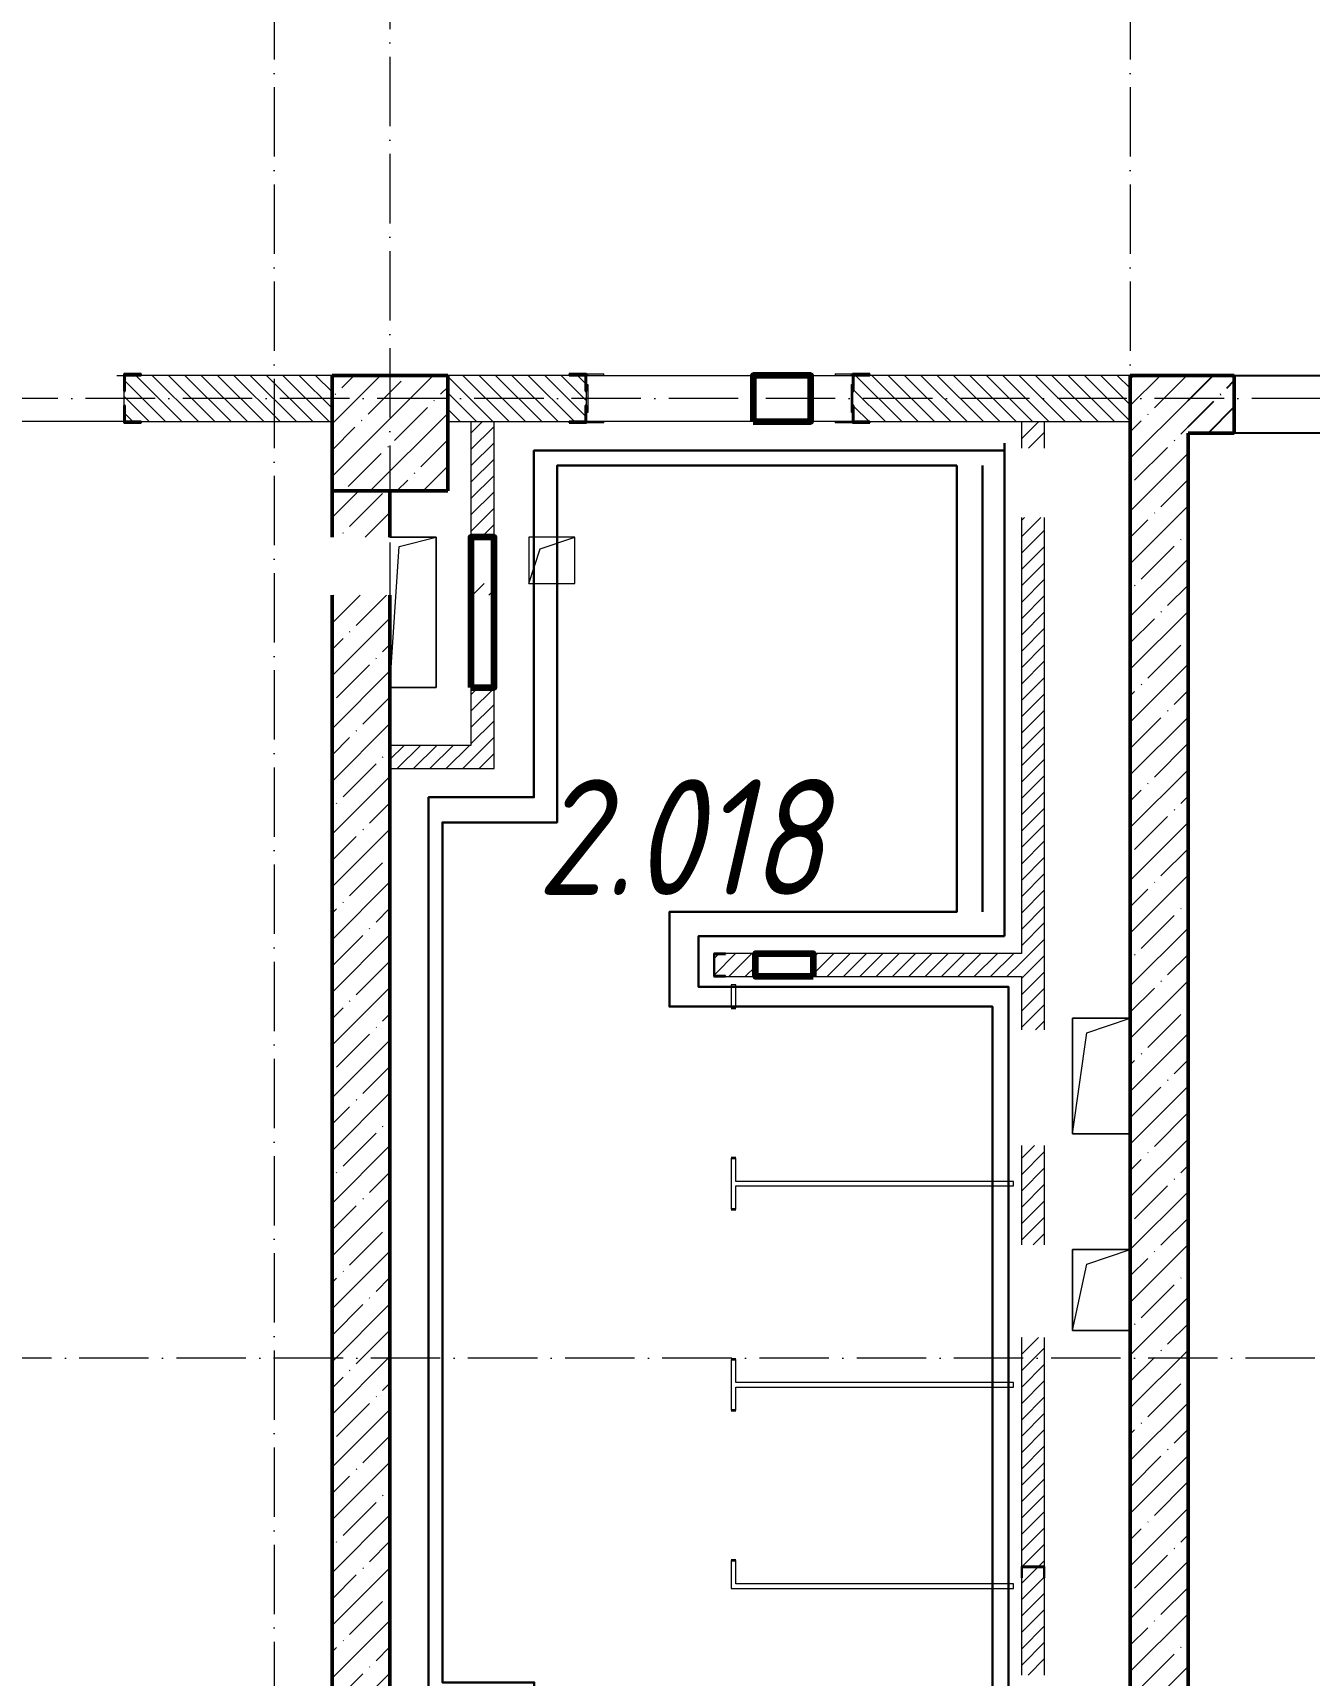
# Model space of a CAD drawing. Header units: millimetres. Extents: x -356862 to 418287, y 0 to 839748.
# Drawn here: x 46365 to 51882, y 516577 to 523678 of the extents above; entities that cross this region are included whole.
import ezdxf

# ---------------------------------------------------------------- set-up
doc = ezdxf.new("R2010")
doc.units = ezdxf.units.MM
doc.linetypes.add('50_200_ШТРИХ_1Т_ш5_п1_п1_', pattern=[700, 500, -100, 0, -100])
for name, color, linetype, lineweight in [('9.7) Заделка 956 шт', 6, 'Continuous', 158), ('A-DOOR-OPNG-MCUT', 7, 'Continuous', 35), ('A-FLOR-____-OTLN', 7, 'Continuous', 9), ('A-GENM-____-MCUT', 7, 'Continuous', 25), ('A-GENM-____-OTLN', 7, 'Continuous', 9), ('A-GENM-____-OTLN-1', 7, 'Continuous', 25), ('A-WALL-____-MCUT', 7, 'Continuous', 13), ('A-WALL-____-MCUT-2', 7, 'Continuous', 50), ('A-WALL-____-PATT-1', 7, 'Continuous', 9), ('A-WALL-FNSH-MCUT-1', 7, 'Continuous', 9), ('B2.11)', 212, 'Continuous', 30), ('B2.12)', 4, 'Continuous', 30), ('B2.2.16)', 30, 'Continuous', 30), ('B2.6.2)', 162, 'Continuous', 30), ('I-WALL-____-OTLN', 7, 'Continuous', 9), ('S-COLS-____-MCUT', 7, 'Continuous', 50), ('S-COLS-____-OTLN', 7, 'Continuous', 9), ('S-GRID-____-OTLN-1', 7, '50_200_ШТРИХ_1Т_ш5_п1_п1_', 9), ('Марки помещений', 7, 'Continuous', 9)]:
    doc.layers.add(name, color=color, linetype=linetype, lineweight=lineweight)
doc.layers.add('A-DOOR-____-OTLN-1', color=7, linetype='Continuous', lineweight=9, true_color=0xffffff)
doc.styles.add('ISOCPEUR_I_2', font='isocpeui.ttf', dxfattribs={"width": 0.85, "height": 2.3})
pattern_1 = [(135, (-15591.663, 459015.94), (-35.35534, -35.35534), [])]
pattern_2 = [(45, (-15591.66, 459015.94), (-114.04925, 114.04925), []), (45, (-15477.61, 459015.94), (-114.04925, 114.04925), [201.612, -40.322, 3.353, -36.97])]
pattern_3 = [(45, (-15591.663, 459015.94), (-35.35534, 35.35534), [])]

# ---------------------------------------------------------------- blocks, each defined once
blk = doc.blocks.new('BSC_Колонна _Прямоугольная - 500х500-V20-АР1_План отверстий 2 этажа в осях 1-64_Ю-ЯЯ')
at = {"layer": 'S-COLS-____-OTLN'}
h = blk.add_hatch(dxfattribs=at)
h.set_pattern_fill('FP_29', color=256, style=0, pattern_type=2)
h.set_pattern_definition([(45, (-63500, -62931.04), (-114.04925, 114.04925), []), (45, (-63385.95, -62931.04), (-114.04925, 114.04925), [201.613, -40.323, 3.353, -36.97])])
h.paths.add_polyline_path([(-250, -250), (250, -250), (250, 250), (-250, 250)], flags=0)
at = {"layer": 'S-COLS-____-MCUT'}
for p, q in [((250, 250), (-250, 250)), ((-250, 250), (-250, -250)), ((250, -250), (250, 250)), ((-250, -250), (250, -250))]:
    blk.add_line(p, q, dxfattribs=at)
blk = doc.blocks.new('DOR_ДУ_распашная__1Ст_Прямоугольная_ШЕР - Вн_650х2100h_Кабинки С_у-18405741-АР1_План отверстий 2 этажа в осях 1-64_Ю-ЯЯ')
at = {"layer": 'A-DOOR-OPNG-MCUT'}
for p, q in [((-325, -10), (-325, 10)), ((325, 10), (325, -10))]:
    blk.add_line(p, q, dxfattribs=at)
blk = doc.blocks.new('154_Стойка_СКБ_Уголок - СМ-2180_200-28268025-АР1_План отверстий 2 этажа в осях 1-64_Ю-ЯЯ')
at = {"layer": 'A-GENM-____-MCUT'}
for p, q in [((125, 156), (125, 81)), ((200, 156), (125, 156)), ((131, 81), (131, 150)), ((131, 150), (200, 150)), ((200, 150), (200, 156)), ((125, 81), (131, 81)), ((131, 19), (125, 19)), ((125, 19), (125, -56)), ((131, -50), (131, 19)), ((125, -56), (200, -56)), ((200, -50), (131, -50)), ((200, -56), (200, -50))]:
    blk.add_line(p, q, dxfattribs=at)
blk = doc.blocks.new('Стойка_Влож_Полоса боковая - Полоса-28213942-АР1_План отверстий 2 этажа в осях 1-64_Ю-ЯЯ')
at = {"layer": 'A-GENM-____-OTLN'}
for p, q in [((-5, 60), (0, 60)), ((-5, -60), (-5, 60)), ((0, -60), (-5, -60))]:
    blk.add_line(p, q, dxfattribs=at)
blk = doc.blocks.new('Стойка_Влож_Уголок_Опорный - Уголок-28213941-АР1_План отверстий 2 этажа в осях 1-64_Ю-ЯЯ')
at = {"layer": 'A-GENM-____-OTLN'}
for p, q in [((-212, -6), (-212, 0)), ((0, 0), (0, -6)), ((-212, -75), (-212, -6)), ((-212, -6), (-206, -6)), ((-6, -6), (0, -6)), ((0, -6), (0, -75)), ((-212, -75), (-206, -75)), ((-6, -75), (0, -75))]:
    blk.add_line(p, q, dxfattribs=at)
blk = doc.blocks.new('Фахверк_СКБ_Уголок - 200_3960-28268576-АР1_План отверстий 2 этажа в осях 1-64_Ю-ЯЯ')
at = {"layer": 'A-GENM-____-MCUT'}
for p, q in [((200, 156), (125, 156)), ((125, 156), (125, 81)), ((131, 81), (131, 150)), ((131, 150), (200, 150)), ((200, 150), (200, 156)), ((125, 81), (131, 81)), ((131, 19), (125, 19)), ((125, 19), (125, -56)), ((131, -50), (131, 19)), ((125, -56), (200, -56)), ((200, -50), (131, -50)), ((200, -56), (200, -50))]:
    blk.add_line(p, q, dxfattribs=at)
blk = doc.blocks.new('154_Фахверк_СКБ_Швеллер - Тип_100_3960-28331862-АР1_План отверстий 2 этажа в осях 1-64_Ю-ЯЯ')
at = {"layer": 'A-GENM-____-MCUT'}
for p, q in [((175, 50), (125, 50)), ((125, 50), (125, -50)), ((128, 47), (175, 47)), ((128, -47), (128, 47)), ((175, 47), (175, 50)), ((125, -50), (175, -50)), ((175, -47), (128, -47)), ((175, -50), (175, -47))]:
    blk.add_line(p, q, dxfattribs=at)
blk = doc.blocks.new('AR_Отверстие прямоугольное _в плите_ - AR_Отверстие прямоугольное _в плите_-30459243-АР1_План отверстий 2 этажа в осях 1-64_Ю-ЯЯ')
at = {"layer": 'A-GENM-____-OTLN'}
for p, q in [((125, 175), (-125, 175)), ((-125, 175), (-125, -175)), ((-62.5, 112.5), (125, 175)), ((-125, -175), (-62.5, 112.5)), ((-125, -175), (125, -175))]:
    blk.add_line(p, q, dxfattribs=at)
blk = doc.blocks.new('AR_Отверстие прямоугольное _в плите_ - AR_Отверстие прямоугольное _в плите_-V153-АР1_План отверстий 2 этажа в осях 1-64_Ю-ЯЯ')
at = {"layer": 'A-GENM-____-OTLN'}
for p, q in [((125, 250), (-125, 250)), ((-125, 250), (-125, -250)), ((-62.5, 187.5), (125, 250)), ((-125, -250), (-62.5, 187.5)), ((-125, -250), (125, -250))]:
    blk.add_line(p, q, dxfattribs=at)
blk = doc.blocks.new('AR_Отверстие прямоугольное _в плите_ - AR_Отверстие прямоугольное _в плите_-30459207-АР1_План отверстий 2 этажа в осях 1-64_Ю-ЯЯ')
at = {"layer": 'A-GENM-____-OTLN'}
for p, q in [((100, 100), (-100, 100)), ((-100, 100), (-100, -100)), ((-50, 50), (100, 100)), ((100, -100), (100, 100)), ((-100, -100), (-50, 50)), ((-100, -100), (100, -100))]:
    blk.add_line(p, q, dxfattribs=at)
blk = doc.blocks.new('AR_Отверстие прямоугольное _в плите_ - AR_Отверстие прямоугольное _в плите_-30459250-АР1_План отверстий 2 этажа в осях 1-64_Ю-ЯЯ')
at = {"layer": 'A-GENM-____-OTLN'}
for p, q in [((100, 325), (-100, 325)), ((-100, -325), (-60, 285)), ((-60, 285), (100, 325)), ((100, -325), (100, 325)), ((-100, -325), (100, -325))]:
    blk.add_line(p, q, dxfattribs=at)
blk = doc.blocks.new('2этаж')
at = {"layer": 'S-GRID-____-OTLN-1', "color": 251, "ltscale": 0.6, "true_color": 0x636466}
for p, q in [((47408.3, 549908.8), (47408.3, 511907.5)), ((51108.3, 549908.8), (51108.3, 511907.5)), ((47908.3, 549620.5), (47908.3, 512048.6)), ((88482.7, 522097), (-20260.4, 522097)), ((59888.4, 517947), (-20260.4, 517947))]:
    blk.add_line(p, q, dxfattribs=at)

msp = doc.modelspace()

# ---------------------------------------------------------------- hatches: boundary and pattern name
h = msp.add_hatch()
h.set_pattern_fill('FP_13', color=256, style=0, pattern_type=2)
h.set_pattern_definition(pattern_2)
h.paths.add_polyline_path([(53658.3366, 521946.983), (53658.3366, 522196.983), (53158.3366, 522196.983), (53158.3366, 521946.983)], flags=0)
h.paths.add_polyline_path([(51558.1809, 521946.983), (51558.3366, 521946.983), (51558.1809, 522196.983), (51358.3366, 522196.983), (51358.3366, 521946.983)], flags=0)
at = {"layer": 'A-WALL-____-PATT-1'}
h = msp.add_hatch(dxfattribs=at)
h.set_pattern_fill('FP_6', color=256, style=0, pattern_type=2)
h.set_pattern_definition(pattern_1)
h.paths.add_polyline_path([(47658.3366, 521996.983), (47658.3366, 522196.983), (46764.3366, 522196.983), (46764.3366, 522127.983), (46758.3366, 522127.983), (46758.3366, 522065.983), (46764.3366, 522065.983), (46764.3366, 521996.983), (46964.3366, 521996.983)], flags=0)
h.paths.add_polyline_path([(44883.3366, 521996.983), (44952.3366, 521996.983), (44952.3366, 522065.983), (44958.3366, 522065.983), (44958.3366, 522127.983), (44952.3366, 522127.983), (44952.3366, 522196.983), (43158.3366, 522196.983), (43158.3366, 521996.983), (44488.1782, 521996.983)], flags=0)
h.paths.add_polyline_path([(42158.3366, 521996.983), (42658.3366, 521996.983), (42658.3366, 522196.983), (42158.3366, 522196.983)], flags=0)
h = msp.add_hatch(dxfattribs=at)
h.set_pattern_fill('FP_6', color=256, style=0, pattern_type=2)
h.set_pattern_definition(pattern_1)
h.paths.add_polyline_path([(49914.3366, 521996.983), (51108.3366, 521996.983), (51108.3366, 522196.983), (49914.3366, 522196.983), (49914.3366, 522127.983), (49908.3366, 522127.983), (49908.3366, 522065.983), (49914.3366, 522065.983), (49914.3366, 521997.983)], flags=0)
h.paths.add_polyline_path([(48158.3366, 521996.983), (48752.3366, 521996.983), (48752.3366, 522065.983), (48758.3366, 522065.983), (48758.3366, 522127.983), (48752.3366, 522127.983), (48752.3366, 522196.983), (48158.3366, 522196.983)], flags=0)
h = msp.add_hatch(dxfattribs=at)
h.set_pattern_fill('FP_13', color=256, style=0, pattern_type=2)
h.set_pattern_definition(pattern_2)
h.paths.add_polyline_path([(51108.3366, 514696.983), (51358.3366, 514696.983), (51358.3366, 522196.983), (51108.3366, 522196.983), (51108.3366, 516240.5328)], flags=0)
h = msp.add_hatch(dxfattribs=at)
h.set_pattern_fill('FP_5', color=256, style=0, pattern_type=2)
h.set_pattern_definition(pattern_3)
h.paths.add_polyline_path([(48358.3366, 520596.983), (48358.3366, 520846.983), (48258.3366, 520846.983), (48258.3366, 520596.983)], flags=0)
h.paths.add_polyline_path([(48258.3366, 521246.983), (48358.3366, 521246.983), (48358.3366, 521296.983), (48258.3366, 521296.983)], flags=0)
h.paths.add_polyline_path([(48258.3366, 521496.983), (48358.3366, 521496.983), (48358.3366, 521996.983), (48258.3366, 521996.983)], flags=0)
h = msp.add_hatch(dxfattribs=at)
h.set_pattern_fill('FP_5', color=256, style=0, pattern_type=2)
h.set_pattern_definition(pattern_3)
h.paths.add_polyline_path([(50638.3366, 514446.983), (50738.3366, 514446.983), (50738.3366, 514546.983), (50638.3366, 514546.983)], flags=0)
h.paths.add_polyline_path([(50730.5696, 514846.983), (50738.3366, 514846.983), (50738.3366, 516376.983), (50638.3366, 516376.983), (50638.3366, 514846.983)], flags=0)
h.paths.add_polyline_path([(50696.9774, 516576.983), (50738.3366, 516576.983), (50738.3366, 516996.983), (50735.3366, 516996.983), (50735.3366, 517043.983), (50641.3366, 517043.983), (50641.3366, 516996.983), (50638.3366, 516996.983), (50638.3366, 516576.983), (50641.3366, 516576.983)], flags=0)
h.paths.add_polyline_path([(50738.3366, 517046.983), (50738.3366, 518036.983), (50638.3366, 518036.983), (50638.3366, 517046.983), (50735.3366, 517046.983)], flags=0)
h.paths.add_polyline_path([(50660.8609, 518436.983), (50738.3366, 518436.983), (50738.3366, 518866.983), (50638.3366, 518866.983), (50638.3366, 518436.983)], flags=0)
h.paths.add_polyline_path([(50738.3366, 519366.983), (50738.3366, 521581.983), (50638.3366, 521581.983), (50638.3366, 519366.983), (50642.8026, 519366.983)], flags=0)
h.paths.add_polyline_path([(50738.3366, 521881.983), (50738.3366, 521996.983), (50638.3366, 521996.983), (50638.3366, 521881.983), (50733.545, 521881.983)], flags=0)
h = msp.add_hatch(dxfattribs=at)
h.set_pattern_fill('FP_13', color=256, style=0, pattern_type=2)
h.set_pattern_definition(pattern_2)
h.paths.add_polyline_path([(47908.3366, 514696.983), (47908.3366, 521246.983), (47658.3366, 521246.983), (47658.3366, 514696.983)], flags=0)
h.paths.add_polyline_path([(47700.0033, 521496.983), (47908.3366, 521496.983), (47908.3366, 521696.983), (47658.3366, 521696.983), (47658.3366, 521496.983)], flags=0)
h = msp.add_hatch(dxfattribs=at)
h.set_pattern_fill('FP_5', color=256, style=0, pattern_type=2)
h.set_pattern_definition(pattern_3)
h.paths.add_polyline_path([(47908.3366, 520496.983), (48358.3366, 520496.983), (48358.3366, 520596.983), (47908.3366, 520596.983)], flags=0)
h = msp.add_hatch(dxfattribs=at)
h.set_pattern_fill('FP_5', color=256, style=0, pattern_type=2)
h.set_pattern_definition(pattern_3)
h.paths.add_polyline_path([(49358.3366, 519596.983), (49488.3366, 519596.983), (49488.3366, 519696.983), (49358.3366, 519696.983), (49358.3366, 519693.983), (49311.3366, 519693.983), (49311.3366, 519599.983), (49358.3366, 519599.983)], flags=0)
h.paths.add_polyline_path([(49738.3366, 519596.983), (50638.3366, 519596.983), (50638.3366, 519696.983), (49738.3366, 519696.983)], flags=0)

# ---------------------------------------------------------------- linework, layer by layer
for p, q in [((51558.3366, 522196.983), (53158.3366, 522196.983)), ((53158.3366, 521946.983), (51558.3366, 521946.983))]:
    msp.add_line(p, q)
at = {"layer": '9.7) Заделка 956 шт'}
for points in [[(49478.3366, 521996.983), (49728.3366, 521996.983), (49728.3366, 522196.983), (49478.3366, 522196.983)], [(48258.3366, 520846.983), (48358.3366, 520846.983), (48358.3366, 521496.983), (48258.3366, 521496.983)], [(49738.3366, 519596.983), (49488.3366, 519596.983), (49488.3366, 519696.983), (49738.3366, 519696.983)]]:
    msp.add_lwpolyline(points, close=True, dxfattribs=at)
at = {"layer": 'A-FLOR-____-OTLN'}
for p, q in [((47908.3366, 521496.983), (48108.3366, 521496.983)), ((48108.3366, 521496.983), (48108.3366, 520846.983)), ((48108.3366, 520846.983), (47908.3366, 520846.983)), ((50858.3366, 519416.983), (51108.3366, 519416.983)), ((50858.3366, 518916.983), (50858.3366, 519416.983)), ((51108.3366, 518916.983), (50858.3366, 518916.983)), ((50858.3366, 518416.983), (51108.3366, 518416.983)), ((50858.3366, 518066.983), (50858.3366, 518416.983)), ((51108.3366, 518066.983), (50858.3366, 518066.983))]:
    msp.add_line(p, q, dxfattribs=at)
at = {"layer": 'A-WALL-____-MCUT'}
for p, q in [((47658.3366, 522196.983), (46833.3366, 522196.983)), ((48683.3366, 522196.983), (48158.3366, 522196.983)), ((51108.3366, 522196.983), (49983.3366, 522196.983)), ((46758.3366, 522127.983), (46758.3366, 522065.983)), ((48758.3366, 522065.983), (48758.3366, 522127.983)), ((49908.3366, 522127.983), (49908.3366, 522065.983)), ((46833.3366, 521996.983), (47658.3366, 521996.983)), ((48158.3366, 521996.983), (48683.3366, 521996.983)), ((49983.3366, 521996.983), (51108.3366, 521996.983))]:
    msp.add_line(p, q, dxfattribs=at)
at = {"layer": 'A-WALL-____-MCUT-2'}
for p, q in [((51558.3366, 522196.983), (51108.3366, 522196.983)), ((51108.3366, 522196.983), (51108.3366, 514696.983)), ((51558.3366, 521946.983), (51558.3366, 522196.983)), ((51358.3366, 514696.983), (51358.3366, 521946.983)), ((51358.3366, 521946.983), (51558.3366, 521946.983)), ((47658.3366, 521696.983), (47658.3366, 521496.983)), ((47908.3366, 521496.983), (47908.3366, 521696.983)), ((47658.3366, 521246.983), (47658.3366, 514696.983)), ((47908.3366, 514696.983), (47908.3366, 521246.983))]:
    msp.add_line(p, q, dxfattribs=at)
at = {"layer": 'A-WALL-FNSH-MCUT-1'}
for p, q in [((48258.3366, 521996.983), (48258.3366, 521496.983)), ((48358.3366, 521496.983), (48358.3366, 521996.983)), ((50638.3366, 521996.983), (50638.3366, 521881.983)), ((50738.3366, 521881.983), (50738.3366, 521996.983)), ((50638.3366, 521581.983), (50638.3366, 519696.983)), ((50738.3366, 519366.983), (50738.3366, 521581.983)), ((48258.3366, 521296.983), (48258.3366, 521246.983)), ((48358.3366, 521246.983), (48358.3366, 521296.983)), ((48258.3366, 520846.983), (48258.3366, 520596.983)), ((48358.3366, 520496.983), (48358.3366, 520846.983)), ((48258.3366, 520596.983), (47908.3366, 520596.983)), ((47908.3366, 520496.983), (48358.3366, 520496.983)), ((49488.3366, 519696.983), (49358.3366, 519696.983)), ((50638.3366, 519696.983), (49738.3366, 519696.983)), ((49358.3366, 519596.983), (49488.3366, 519596.983)), ((49738.3366, 519596.983), (50638.3366, 519596.983)), ((50638.3366, 519596.983), (50638.3366, 519366.983)), ((49403.3366, 519561.983), (49383.3366, 519561.983)), ((49383.3366, 519561.983), (49383.3366, 519461.983)), ((49403.3366, 519461.983), (49403.3366, 519561.983)), ((50638.3366, 518866.983), (50638.3366, 518436.983)), ((50738.3366, 518436.983), (50738.3366, 518866.983)), ((49383.3366, 518811.983), (49383.3366, 518591.983)), ((49403.3366, 518711.983), (49403.3366, 518811.983)), ((50603.3366, 518711.983), (49403.3366, 518711.983)), ((49403.3366, 518691.983), (50603.3366, 518691.983)), ((49403.3366, 518591.983), (49403.3366, 518691.983)), ((50603.3366, 518691.983), (50603.3366, 518711.983)), ((50638.3366, 518036.983), (50638.3366, 517046.983)), ((50738.3366, 517046.983), (50738.3366, 518036.983)), ((49383.3366, 517941.983), (49383.3366, 517721.983)), ((49403.3366, 517841.983), (49403.3366, 517941.983)), ((50603.3366, 517841.983), (49403.3366, 517841.983)), ((49403.3366, 517721.983), (49403.3366, 517821.983)), ((49403.3366, 517821.983), (50603.3366, 517821.983)), ((50603.3366, 517821.983), (50603.3366, 517841.983)), ((49383.3366, 517071.983), (49383.3366, 516951.983)), ((49403.3366, 516971.983), (49403.3366, 517071.983)), ((49383.3366, 516951.983), (50603.3366, 516951.983)), ((50603.3366, 516971.983), (49403.3366, 516971.983)), ((50603.3366, 516951.983), (50603.3366, 516971.983)), ((50638.3366, 516996.983), (50638.3366, 516576.983)), ((50738.3366, 516576.983), (50738.3366, 516996.983))]:
    msp.add_line(p, q, dxfattribs=at)
at = {"layer": 'B2.11)'}
msp.add_lwpolyline([(50565.3859, 519771.3764), (49241.6483, 519771.3764), (49241.6483, 519553.6308), (50581.6614, 519553.6308), (50581.6614, 514580.634), (48372.3659, 514580.634), (48372.3659, 514811.1983), (48085.7994, 514811.1983), (48085.7994, 515618.4257), (48407.3127, 515618.4257), (48407.3127, 516465.3832), (48075.3069, 516465.3832), (48075.3069, 520372.769), (48531.1012, 520372.769), (48531.1012, 521871.4836), (50565.3859, 521871.4836)], dxfattribs=at)
at = {"layer": 'B2.12)'}
msp.add_lwpolyline([(50469.4136, 521806.5352), (50469.4136, 519876.9576)], dxfattribs=at)
at = {"layer": 'B2.2.16)'}
msp.add_lwpolyline([(50358.8043, 521806.5352), (48631.0626, 521806.5352), (48631.0626, 520263.8709), (48135.112, 520263.8709), (48135.112, 516545.4338), (48532.0392, 516545.4338), (48532.0392, 515516.8129), (48176.6328, 515516.8129), (48176.6328, 514907.1681), (48472.3075, 514907.1681), (48472.3075, 514648.1862), (50512.7538, 514648.1862), (50512.7538, 519467.7798), (49116.2919, 519467.7798), (49116.2919, 519876.6772), (50358.8043, 519876.6772), (50358.8043, 521806.5352)], dxfattribs=at)
at = {"layer": 'B2.6.2)'}
msp.add_lwpolyline([(50565.3859, 521903.8777), (50565.3859, 519771.3764)], dxfattribs=at)
at = {"layer": 'I-WALL-____-OTLN'}
for p, q in [((46728.3366, 522196.983), (46758.3366, 522196.983)), ((48758.3366, 522196.983), (49483.3366, 522196.983)), ((49733.3366, 522196.983), (49908.3366, 522196.983)), ((46758.3366, 521996.983), (44958.3366, 521996.983)), ((49483.3366, 521996.983), (48758.3366, 521996.983)), ((49908.3366, 521996.983), (49733.3366, 521996.983))]:
    msp.add_line(p, q, dxfattribs=at)
at = {"layer": 'S-GRID-____-OTLN-1', "color": 251, "ltscale": 0.6, "true_color": 0x636466}
for p, q in [((47408.3366, 549908.7924), (47408.3366, 511907.5288)), ((47408.3366, 549908.7924), (47408.3366, 511907.5288)), ((51108.3366, 549908.7924), (51108.3366, 511907.5288)), ((51108.3366, 549908.7924), (51108.3366, 511907.5288)), ((47908.3366, 549620.5347), (47908.3366, 512048.6475)), ((47908.3366, 549620.5347), (47908.3366, 512048.6475)), ((88482.7432, 522096.983), (-20260.4336, 522096.983)), ((88482.7432, 522096.983), (-20260.4336, 522096.983)), ((59888.3771, 517946.983), (-20260.4336, 517946.983)), ((59888.3771, 517946.983), (-20260.4336, 517946.983))]:
    msp.add_line(p, q, dxfattribs=at)

# ---------------------------------------------------------------- block references
at = {"color": 18, "true_color": 0x000000}
msp.add_blockref('2этаж', (0, 0), dxfattribs=at)
at = {"layer": 'A-DOOR-____-OTLN-1', "rotation": 270}
for p in [(49393.3366, 519136.983), (49393.3366, 518266.983), (49393.3366, 517396.983)]:
    msp.add_blockref('DOR_ДУ_распашная__1Ст_Прямоугольная_ШЕР - Вн_650х2100h_Кабинки С_у-18405741-АР1_План отверстий 2 этажа в осях 1-64_Ю-ЯЯ', p, dxfattribs=at)
at = {"layer": 'A-GENM-____-OTLN'}
for name, p, rotation in [('Стойка_Влож_Уголок_Опорный - Уголок-28213941-АР1_План отверстий 2 этажа в осях 1-64_Ю-ЯЯ', (48758.3366, 522202.983), 89.99999999999955), ('Стойка_Влож_Полоса боковая - Полоса-28213942-АР1_План отверстий 2 этажа в осях 1-64_Ю-ЯЯ', (48758.3366, 522096.983), 180), ('Стойка_Влож_Уголок_Опорный - Уголок-28213941-АР1_План отверстий 2 этажа в осях 1-64_Ю-ЯЯ', (49908.3366, 521990.983), 269.9999999999995)]:
    msp.add_blockref(name, p, dxfattribs=dict(at, rotation=rotation))
for name, p in [('Стойка_Влож_Полоса боковая - Полоса-28213942-АР1_План отверстий 2 этажа в осях 1-64_Ю-ЯЯ', (49908.3366, 522096.983)), ('AR_Отверстие прямоугольное _в плите_ - AR_Отверстие прямоугольное _в плите_-30459250-АР1_План отверстий 2 этажа в осях 1-64_Ю-ЯЯ', (48008.3366, 521171.983)), ('AR_Отверстие прямоугольное _в плите_ - AR_Отверстие прямоугольное _в плите_-30459207-АР1_План отверстий 2 этажа в осях 1-64_Ю-ЯЯ', (48608.3366, 521396.983)), ('AR_Отверстие прямоугольное _в плите_ - AR_Отверстие прямоугольное _в плите_-V153-АР1_План отверстий 2 этажа в осях 1-64_Ю-ЯЯ', (50983.3366, 519166.983)), ('AR_Отверстие прямоугольное _в плите_ - AR_Отверстие прямоугольное _в плите_-30459243-АР1_План отверстий 2 этажа в осях 1-64_Ю-ЯЯ', (50983.3366, 518241.983))]:
    msp.add_blockref(name, p, dxfattribs=at)
at = {"layer": 'A-GENM-____-OTLN-1'}
for name, p in [('Фахверк_СКБ_Уголок - 200_3960-28268576-АР1_План отверстий 2 этажа в осях 1-64_Ю-ЯЯ', (46633.3366, 522046.983)), ('154_Стойка_СКБ_Уголок - СМ-2180_200-28268025-АР1_План отверстий 2 этажа в осях 1-64_Ю-ЯЯ', (49783.3366, 522046.983)), ('154_Фахверк_СКБ_Швеллер - Тип_100_3960-28331862-АР1_План отверстий 2 этажа в осях 1-64_Ю-ЯЯ', (49183.3366, 519646.983))]:
    msp.add_blockref(name, p, dxfattribs=at)
for name, p, rotation in [('154_Стойка_СКБ_Уголок - СМ-2180_200-28268025-АР1_План отверстий 2 этажа в осях 1-64_Ю-ЯЯ', (48883.3366, 522146.983), 180), ('154_Фахверк_СКБ_Швеллер - Тип_100_3960-28331862-АР1_План отверстий 2 этажа в осях 1-64_Ю-ЯЯ', (50688.3366, 517171.983), 270.0000000000001)]:
    msp.add_blockref(name, p, dxfattribs=dict(at, rotation=rotation))
at = {"layer": 'S-COLS-____-OTLN'}
msp.add_blockref('BSC_Колонна _Прямоугольная - 500х500-V20-АР1_План отверстий 2 этажа в осях 1-64_Ю-ЯЯ', (47908.3366, 521946.983), dxfattribs=at)

# ---------------------------------------------------------------- texts
at = {"layer": 'Марки помещений', "insert": (48542.4915, 520450.4193), "char_height": 500, "width": 737.5525, "attachment_point": 1, "style": 'ISOCPEUR_I_2'}
msp.add_mtext('2.018', dxfattribs=at)

doc.saveas('drawing.dxf')
